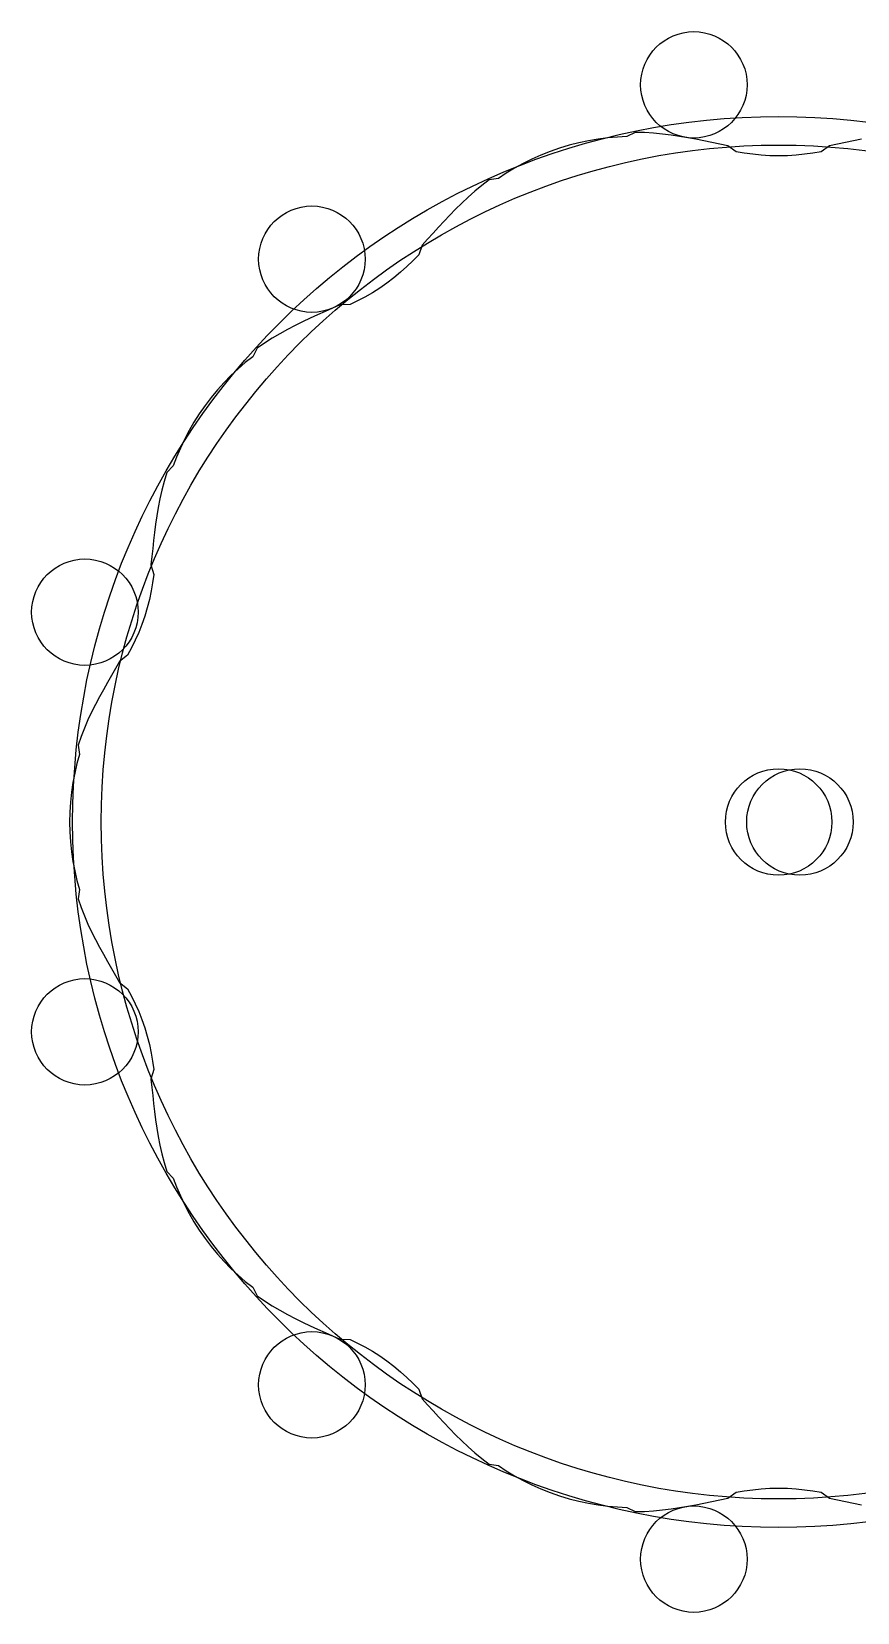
# Model space of a CAD drawing. Extents: x -36.1 to 41.6, y -37.1 to 37.1.
# Drawn here: x -36.1 to 2.7, y -37.1 to 37.1 of the extents above; entities that cross this region are included whole.
import ezdxf

# ---------------------------------------------------------------- set-up
doc = ezdxf.new("R2010")
doc.units = 0
for name, color, linetype in [('CAM', 1, 'continuous'), ('PRESSURE', 3, 'continuous'), ('ROLLER', 5, 'continuous')]:
    doc.layers.add(name, color=color, linetype=linetype)

msp = doc.modelspace()

# ---------------------------------------------------------------- linework, layer by layer
at = {"layer": 'cam'}
for p, q in [((-9.934, 32.017), (-10.389, 31.921)), ((-9.479, 32.093), (-9.934, 32.017)), ((-9.025, 32.15), (-9.479, 32.093)), ((-8.575, 32.188), (-9.025, 32.15)), ((-8.131, 32.208), (-8.575, 32.188)), ((-7.733, 32.407), (-8.131, 32.208)), ((-7.3, 32.395), (-7.733, 32.407)), ((-6.876, 32.369), (-7.3, 32.395)), ((-6.46, 32.331), (-6.876, 32.369)), ((-6.054, 32.281), (-6.46, 32.331)), ((-5.657, 32.222), (-6.054, 32.281)), ((-5.268, 32.156), (-5.657, 32.222)), ((-4.886, 32.084), (-5.268, 32.156)), ((-4.51, 32.007), (-4.886, 32.084)), ((-4.136, 31.929), (-4.51, 32.007)), ((2.51, 32.007), (2.136, 31.929)), ((2.886, 32.084), (2.51, 32.007)), ((-12.167, 31.343), (-12.591, 31.154)), ((-11.733, 31.516), (-12.167, 31.343)), ((-11.29, 31.67), (-11.733, 31.516)), ((-10.842, 31.805), (-11.29, 31.67)), ((-10.389, 31.921), (-10.842, 31.805)), ((-3.763, 31.85), (-4.136, 31.929)), ((-3.388, 31.773), (-3.763, 31.85)), ((-2.995, 31.501), (-3.388, 31.773)), ((-2.611, 31.435), (-2.995, 31.501)), ((-2.219, 31.379), (-2.611, 31.435)), ((-1.818, 31.336), (-2.219, 31.379)), ((-1.411, 31.309), (-1.818, 31.336)), ((-1, 31.3), (-1.411, 31.309)), ((-0.589, 31.309), (-1, 31.3)), ((-0.182, 31.336), (-0.589, 31.309)), ((0.219, 31.379), (-0.182, 31.336)), ((0.611, 31.435), (0.219, 31.379)), ((0.995, 31.501), (0.611, 31.435)), ((1.388, 31.773), (0.995, 31.501)), ((1.763, 31.85), (1.388, 31.773)), ((2.136, 31.929), (1.763, 31.85)), ((-13.791, 30.493), (-14.163, 30.248)), ((-13.405, 30.727), (-13.791, 30.493)), ((-13.004, 30.948), (-13.405, 30.727)), ((-12.591, 31.154), (-13.004, 30.948)), ((-14.945, 29.911), (-15.273, 29.641)), ((-14.601, 30.175), (-14.945, 29.911)), ((-14.163, 30.248), (-14.601, 30.175)), ((-15.885, 29.087), (-16.172, 28.806)), ((-15.586, 29.366), (-15.885, 29.087)), ((-15.273, 29.641), (-15.586, 29.366)), ((-16.714, 28.241), (-16.974, 27.957)), ((-16.447, 28.523), (-16.714, 28.241)), ((-16.172, 28.806), (-16.447, 28.523)), ((-17.23, 27.674), (-17.486, 27.391)), ((-16.974, 27.957), (-17.23, 27.674)), ((-17.744, 27.109), (-17.902, 26.658)), ((-17.486, 27.391), (-17.744, 27.109)), ((-18.459, 26.103), (-18.757, 25.832)), ((-18.174, 26.379), (-18.459, 26.103)), ((-17.902, 26.658), (-18.174, 26.379)), ((-19.398, 25.322), (-19.736, 25.088)), ((-19.071, 25.571), (-19.398, 25.322)), ((-18.757, 25.832), (-19.071, 25.571)), ((-20.43, 24.67), (-20.78, 24.485)), ((-20.081, 24.871), (-20.43, 24.67)), ((-19.736, 25.088), (-20.081, 24.871)), ((-22.653, 23.832), (-23.002, 23.672)), ((-22.304, 23.988), (-22.653, 23.832)), ((-21.956, 24.143), (-22.304, 23.988)), ((-21.608, 24.302), (-21.956, 24.143)), ((-21.13, 24.312), (-21.608, 24.302)), ((-20.78, 24.485), (-21.13, 24.312)), ((-24.063, 23.145), (-24.421, 22.947)), ((-23.708, 23.331), (-24.063, 23.145)), ((-23.354, 23.506), (-23.708, 23.331)), ((-23.002, 23.672), (-23.354, 23.506)), ((-25.138, 22.505), (-25.496, 22.26)), ((-24.78, 22.734), (-25.138, 22.505)), ((-24.421, 22.947), (-24.78, 22.734)), ((-26.048, 21.588), (-26.39, 21.293)), ((-25.7, 21.866), (-26.048, 21.588)), ((-25.496, 22.26), (-25.7, 21.866)), ((-26.723, 20.98), (-27.047, 20.651)), ((-26.39, 21.293), (-26.723, 20.98)), ((-27.359, 20.306), (-27.657, 19.946)), ((-27.047, 20.651), (-27.359, 20.306)), ((-27.94, 19.573), (-28.207, 19.188)), ((-27.657, 19.946), (-27.94, 19.573)), ((-28.457, 18.794), (-28.689, 18.391)), ((-28.207, 19.188), (-28.457, 18.794)), ((-28.902, 17.981), (-29.096, 17.567)), ((-28.689, 18.391), (-28.902, 17.981)), ((-29.272, 17.151), (-29.428, 16.734)), ((-29.096, 17.567), (-29.272, 17.151)), ((-29.74, 16.418), (-29.863, 16.002)), ((-29.428, 16.734), (-29.74, 16.418)), ((-29.863, 16.002), (-29.969, 15.591)), ((-30.061, 15.184), (-30.139, 14.782)), ((-29.969, 15.591), (-30.061, 15.184)), ((-30.206, 14.387), (-30.263, 13.996)), ((-30.139, 14.782), (-30.206, 14.387)), ((-30.312, 13.611), (-30.356, 13.229)), ((-30.263, 13.996), (-30.312, 13.611)), ((-30.397, 12.849), (-30.438, 12.47)), ((-30.356, 13.229), (-30.397, 12.849)), ((-30.438, 12.47), (-30.481, 12.089)), ((-30.481, 12.089), (-30.343, 11.632)), ((-30.399, 11.246), (-30.467, 10.856)), ((-30.343, 11.632), (-30.399, 11.246)), ((-30.55, 10.461), (-30.65, 10.066)), ((-30.467, 10.856), (-30.55, 10.461)), ((-30.768, 9.672), (-30.904, 9.284)), ((-30.65, 10.066), (-30.768, 9.672)), ((-30.904, 9.284), (-31.055, 8.905)), ((-31.395, 8.182), (-31.576, 7.837)), ((-31.22, 8.538), (-31.395, 8.182)), ((-31.055, 8.905), (-31.22, 8.538)), ((-31.956, 7.548), (-32.145, 7.215)), ((-31.576, 7.837), (-31.956, 7.548)), ((-32.335, 6.884), (-32.525, 6.553)), ((-32.145, 7.215), (-32.335, 6.884)), ((-32.714, 6.218), (-32.901, 5.877)), ((-32.525, 6.553), (-32.714, 6.218)), ((-33.084, 5.528), (-33.263, 5.168)), ((-32.901, 5.877), (-33.084, 5.528)), ((-33.436, 4.798), (-33.601, 4.415)), ((-33.263, 5.168), (-33.436, 4.798)), ((-33.757, 4.019), (-33.902, 3.611)), ((-33.601, 4.415), (-33.757, 4.019)), ((-33.835, 3.171), (-33.953, 2.742)), ((-33.902, 3.611), (-33.835, 3.171)), ((-34.056, 2.302), (-34.142, 1.853)), ((-33.953, 2.742), (-34.056, 2.302)), ((-34.142, 1.853), (-34.211, 1.397)), ((-34.26, 0.935), (-34.29, 0.468)), ((-34.211, 1.397), (-34.26, 0.935)), ((-34.29, 0.468), (-34.3, 0)), ((-34.3, 0), (-34.29, -0.468)), ((-34.29, -0.468), (-34.26, -0.935)), ((-34.26, -0.935), (-34.211, -1.397)), ((-34.211, -1.397), (-34.142, -1.853)), ((-34.142, -1.853), (-34.056, -2.302)), ((-34.056, -2.302), (-33.953, -2.742)), ((-33.953, -2.742), (-33.835, -3.171)), ((-33.835, -3.171), (-33.902, -3.611)), ((-33.902, -3.611), (-33.757, -4.019)), ((-33.757, -4.019), (-33.601, -4.415)), ((-33.601, -4.415), (-33.436, -4.798)), ((-33.436, -4.798), (-33.263, -5.168)), ((-33.263, -5.168), (-33.084, -5.528)), ((-33.084, -5.528), (-32.901, -5.877)), ((-32.901, -5.877), (-32.714, -6.218)), ((-32.714, -6.218), (-32.525, -6.553)), ((-32.525, -6.553), (-32.335, -6.884)), ((-32.335, -6.884), (-32.145, -7.215)), ((-32.145, -7.215), (-31.956, -7.548)), ((-31.956, -7.548), (-31.576, -7.837)), ((-31.576, -7.837), (-31.395, -8.182)), ((-31.395, -8.182), (-31.22, -8.538)), ((-31.22, -8.538), (-31.055, -8.905)), ((-31.055, -8.905), (-30.904, -9.284)), ((-30.904, -9.284), (-30.768, -9.672)), ((-30.768, -9.672), (-30.65, -10.066)), ((-30.65, -10.066), (-30.55, -10.461)), ((-30.55, -10.461), (-30.467, -10.856)), ((-30.467, -10.856), (-30.399, -11.246)), ((-30.343, -11.632), (-30.481, -12.089)), ((-30.399, -11.246), (-30.343, -11.632)), ((-30.481, -12.089), (-30.438, -12.47)), ((-30.438, -12.47), (-30.397, -12.849)), ((-30.397, -12.849), (-30.356, -13.229)), ((-30.356, -13.229), (-30.312, -13.611)), ((-30.312, -13.611), (-30.263, -13.996)), ((-30.263, -13.996), (-30.206, -14.387)), ((-30.206, -14.387), (-30.139, -14.782)), ((-30.139, -14.782), (-30.061, -15.184)), ((-30.061, -15.184), (-29.969, -15.591)), ((-29.969, -15.591), (-29.863, -16.002)), ((-29.863, -16.002), (-29.74, -16.418)), ((-29.74, -16.418), (-29.428, -16.734)), ((-29.428, -16.734), (-29.272, -17.151)), ((-29.272, -17.151), (-29.096, -17.567)), ((-29.096, -17.567), (-28.902, -17.981)), ((-28.902, -17.981), (-28.689, -18.391)), ((-28.689, -18.391), (-28.457, -18.794)), ((-28.457, -18.794), (-28.207, -19.188)), ((-28.207, -19.188), (-27.94, -19.573)), ((-27.94, -19.573), (-27.657, -19.946)), ((-27.657, -19.946), (-27.359, -20.306)), ((-27.359, -20.306), (-27.047, -20.651)), ((-27.047, -20.651), (-26.723, -20.98)), ((-26.723, -20.98), (-26.39, -21.293)), ((-26.39, -21.293), (-26.048, -21.588)), ((-26.048, -21.588), (-25.7, -21.866)), ((-25.7, -21.866), (-25.496, -22.26)), ((-25.496, -22.26), (-25.138, -22.505)), ((-25.138, -22.505), (-24.78, -22.734)), ((-24.78, -22.734), (-24.421, -22.947)), ((-24.421, -22.947), (-24.063, -23.145)), ((-24.063, -23.145), (-23.708, -23.331)), ((-23.708, -23.331), (-23.354, -23.506)), ((-23.354, -23.506), (-23.002, -23.672)), ((-23.002, -23.672), (-22.653, -23.832)), ((-22.653, -23.832), (-22.304, -23.988)), ((-22.304, -23.988), (-21.956, -24.143)), ((-21.956, -24.143), (-21.608, -24.302)), ((-21.608, -24.302), (-21.13, -24.312)), ((-21.13, -24.312), (-20.78, -24.485)), ((-20.78, -24.485), (-20.43, -24.67)), ((-20.43, -24.67), (-20.081, -24.871)), ((-20.081, -24.871), (-19.736, -25.088)), ((-19.736, -25.088), (-19.398, -25.322)), ((-19.398, -25.322), (-19.071, -25.571)), ((-19.071, -25.571), (-18.757, -25.832)), ((-18.757, -25.832), (-18.459, -26.103)), ((-18.459, -26.103), (-18.174, -26.379)), ((-18.174, -26.379), (-17.902, -26.658)), ((-17.902, -26.658), (-17.744, -27.109)), ((-17.744, -27.109), (-17.486, -27.391)), ((-17.486, -27.391), (-17.23, -27.674)), ((-17.23, -27.674), (-16.974, -27.957)), ((-16.974, -27.957), (-16.714, -28.241)), ((-16.714, -28.241), (-16.447, -28.523)), ((-16.447, -28.523), (-16.172, -28.806)), ((-16.172, -28.806), (-15.885, -29.087)), ((-15.885, -29.087), (-15.586, -29.366)), ((-15.586, -29.366), (-15.273, -29.641)), ((-15.273, -29.641), (-14.945, -29.911)), ((-14.945, -29.911), (-14.601, -30.175)), ((-14.601, -30.175), (-14.163, -30.248)), ((-14.163, -30.248), (-13.791, -30.493)), ((-13.791, -30.493), (-13.405, -30.727)), ((-13.405, -30.727), (-13.004, -30.948)), ((-13.004, -30.948), (-12.591, -31.154)), ((-12.591, -31.154), (-12.167, -31.343)), ((-12.167, -31.343), (-11.733, -31.516)), ((-11.733, -31.516), (-11.29, -31.67)), ((-11.29, -31.67), (-10.842, -31.805)), ((-10.842, -31.805), (-10.389, -31.921)), ((-10.389, -31.921), (-9.934, -32.017)), ((-4.51, -32.007), (-4.136, -31.929)), ((-4.136, -31.929), (-3.763, -31.85)), ((-3.763, -31.85), (-3.388, -31.773)), ((-3.388, -31.773), (-2.995, -31.501)), ((-2.995, -31.501), (-2.611, -31.435)), ((-2.611, -31.435), (-2.219, -31.379)), ((-2.219, -31.379), (-1.818, -31.336)), ((-1.818, -31.336), (-1.411, -31.309)), ((-1.411, -31.309), (-1, -31.3)), ((-1, -31.3), (-0.589, -31.309)), ((-0.589, -31.309), (-0.182, -31.336)), ((-0.182, -31.336), (0.219, -31.379)), ((0.219, -31.379), (0.611, -31.435)), ((0.611, -31.435), (0.995, -31.501)), ((0.995, -31.501), (1.388, -31.773)), ((1.388, -31.773), (1.763, -31.85)), ((1.763, -31.85), (2.136, -31.929)), ((2.136, -31.929), (2.51, -32.007)), ((-9.934, -32.017), (-9.479, -32.093)), ((-9.479, -32.093), (-9.025, -32.15)), ((-9.025, -32.15), (-8.575, -32.188)), ((-8.575, -32.188), (-8.131, -32.208)), ((-8.131, -32.208), (-7.733, -32.407)), ((-7.733, -32.407), (-7.3, -32.395)), ((-7.3, -32.395), (-6.876, -32.369)), ((-6.876, -32.369), (-6.46, -32.331)), ((-6.46, -32.331), (-6.054, -32.281)), ((-6.054, -32.281), (-5.657, -32.222)), ((-5.657, -32.222), (-5.268, -32.156)), ((-5.268, -32.156), (-4.886, -32.084)), ((-4.886, -32.084), (-4.51, -32.007)), ((2.51, -32.007), (2.886, -32.084))]:
    msp.add_line(p, q, dxfattribs=at)
msp.add_circle((-1, 0), 2.5, dxfattribs=at)
at = {"layer": 'pressure'}
for radius in [33.156, 31.813]:
    msp.add_circle((-1, 0), radius, dxfattribs=at)
at = {"layer": 'roller'}
for centre in [(-4.981, 34.644), (-22.92, 26.451), (-33.582, 9.861), (0, 0), (-33.582, -9.861), (-22.92, -26.451), (-4.981, -34.644)]:
    msp.add_circle(centre, 2.5, dxfattribs=at)

doc.saveas('drawing.dxf')
